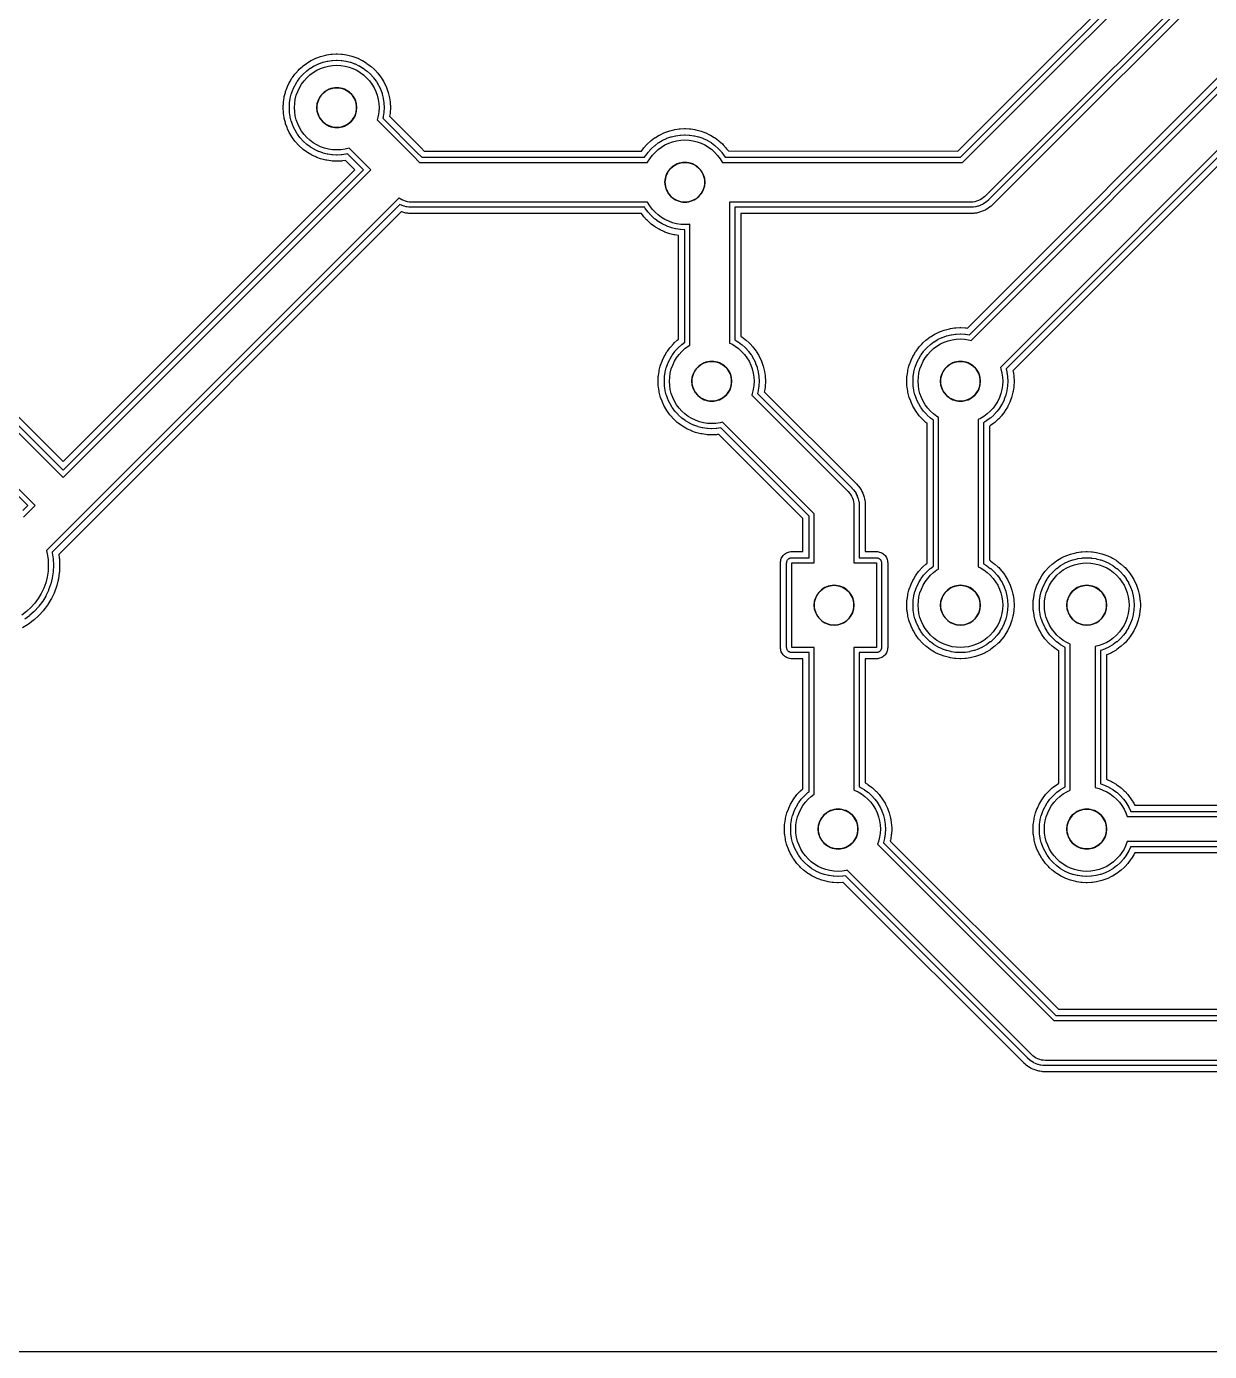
# Model space of a CAD drawing. Header units: millimetres. Extents: x -3 to 103, y -3 to 78.
# Drawn here: x 36.76 to 60.55, y 0 to 26.63 of the extents above; entities that cross this region are included whole.
import ezdxf

# ---------------------------------------------------------------- set-up
doc = ezdxf.new("R2010")
doc.units = ezdxf.units.MM
for name, color, linetype in [('COPPER', 1, 'Continuous'), ('DRILL_0p80mm', 5, 'Continuous'), ('ISO_PASS1', 2, 'Continuous'), ('ISO_PASS2', 6, 'Continuous'), ('OUTLINE', 7, 'Continuous')]:
    doc.layers.add(name, color=color, linetype=linetype)

msp = doc.modelspace()

# ---------------------------------------------------------------- linework, layer by layer
at = {"layer": 'COPPER'}
for points in [[(24.4, 30.666), (37.5, 17.566), (43.684, 23.75), (43.247, 24.187), (43.247, 24.187), (43.166, 24.166), (43.083, 24.154), (43, 24.15), (42.917, 24.154), (42.834, 24.166), (42.753, 24.187), (42.675, 24.215), (42.599, 24.25), (42.528, 24.293), (42.461, 24.343), (42.399, 24.399), (42.343, 24.461), (42.293, 24.528), (42.25, 24.599), (42.215, 24.675), (42.187, 24.753), (42.166, 24.834), (42.154, 24.917), (42.15, 25), (42.154, 25.083), (42.166, 25.166), (42.187, 25.247), (42.215, 25.325), (42.25, 25.401), (42.293, 25.472), (42.343, 25.539), (42.399, 25.601), (42.461, 25.657), (42.528, 25.707), (42.599, 25.75), (42.675, 25.785), (42.753, 25.813), (42.834, 25.834), (42.917, 25.846), (43, 25.85), (43.083, 25.846), (43.166, 25.834), (43.247, 25.813), (43.325, 25.785), (43.401, 25.75), (43.472, 25.707), (43.539, 25.657), (43.601, 25.601), (43.657, 25.539), (43.707, 25.472), (43.75, 25.401), (43.785, 25.325), (43.813, 25.247), (43.834, 25.166), (43.846, 25.083), (43.85, 25), (43.846, 24.917), (43.834, 24.834), (43.813, 24.753), (43.813, 24.753), (44.533, 24.033), (44.666, 23.9), (49.25, 23.9), (49.25, 23.901), (49.293, 23.972), (49.343, 24.039), (49.399, 24.101), (49.461, 24.157), (49.528, 24.207), (49.599, 24.25), (49.675, 24.285), (49.753, 24.313), (49.834, 24.334), (49.917, 24.346), (50, 24.35), (50.083, 24.346), (50.166, 24.334), (50.247, 24.313), (50.325, 24.285), (50.401, 24.25), (50.472, 24.207), (50.539, 24.157), (50.601, 24.101), (50.657, 24.039), (50.707, 23.972), (50.75, 23.901), (50.75, 23.9), (55.584, 23.9), (60.6, 28.916)], [(36.704, 16.77), (36.934, 17), (23.717, 30.217)], [(61.283, 28.467), (56.033, 23.217), (56.004, 23.191), (55.972, 23.167), (55.939, 23.147), (55.903, 23.13), (55.866, 23.117), (55.828, 23.108), (55.789, 23.102), (55.75, 23.1), (50.9, 23.1), (50.9, 20.269), (50.941, 20.25), (51.012, 20.207), (51.079, 20.157), (51.141, 20.101), (51.197, 20.039), (51.247, 19.972), (51.29, 19.901), (51.325, 19.825), (51.353, 19.747), (51.374, 19.666), (51.386, 19.583), (51.39, 19.5), (51.386, 19.417), (51.374, 19.334), (51.353, 19.253), (51.343, 19.223), (53.283, 17.283), (53.309, 17.254), (53.333, 17.222), (53.353, 17.189), (53.37, 17.153), (53.383, 17.116), (53.392, 17.078), (53.398, 17.039), (53.4, 17), (53.4, 15.85), (53.85, 15.85), (53.85, 14.15), (53.4, 14.15), (53.4, 11.287), (53.405, 11.285), (53.481, 11.25), (53.552, 11.207), (53.619, 11.157), (53.681, 11.101), (53.737, 11.039), (53.787, 10.972), (53.83, 10.901), (53.865, 10.825), (53.893, 10.747), (53.914, 10.666), (53.926, 10.583), (53.93, 10.5), (53.926, 10.417), (53.914, 10.334), (53.893, 10.253), (53.872, 10.194), (57.416, 6.65), (68.263, 6.65)], [(61.916, 25.35), (56.343, 19.777), (56.353, 19.747), (56.374, 19.666), (56.386, 19.583), (56.39, 19.5), (56.386, 19.417), (56.374, 19.334), (56.353, 19.253), (56.325, 19.175), (56.29, 19.099), (56.247, 19.028), (56.197, 18.961), (56.141, 18.899), (56.079, 18.843), (56.012, 18.793), (55.941, 18.75), (55.9, 18.731), (55.9, 15.769), (55.941, 15.75), (56.012, 15.707), (56.079, 15.657), (56.141, 15.601), (56.197, 15.539), (56.247, 15.472), (56.29, 15.401), (56.325, 15.325), (56.353, 15.247), (56.374, 15.166), (56.386, 15.083), (56.39, 15), (56.386, 14.917), (56.374, 14.834), (56.353, 14.753), (56.325, 14.675), (56.29, 14.599), (56.247, 14.528), (56.197, 14.461), (56.141, 14.399), (56.079, 14.343), (56.012, 14.293), (55.941, 14.25), (55.865, 14.215), (55.787, 14.187), (55.706, 14.166), (55.623, 14.154), (55.54, 14.15), (55.457, 14.154), (55.374, 14.166), (55.293, 14.187), (55.215, 14.215), (55.139, 14.25), (55.068, 14.293), (55.001, 14.343), (54.939, 14.399), (54.883, 14.461), (54.833, 14.528), (54.79, 14.599), (54.755, 14.675), (54.727, 14.753), (54.706, 14.834), (54.694, 14.917), (54.69, 15), (54.694, 15.083), (54.706, 15.166), (54.727, 15.247), (54.755, 15.325), (54.79, 15.401), (54.833, 15.472), (54.883, 15.539), (54.939, 15.601), (55.001, 15.657), (55.068, 15.707), (55.1, 15.726), (55.1, 18.774), (55.068, 18.793), (55.001, 18.843), (54.939, 18.899), (54.883, 18.961), (54.833, 19.028), (54.79, 19.099), (54.755, 19.175), (54.727, 19.253), (54.706, 19.334), (54.694, 19.417), (54.69, 19.5), (54.694, 19.583), (54.706, 19.666), (54.727, 19.747), (54.755, 19.825), (54.79, 19.901), (54.833, 19.972), (54.883, 20.039), (54.939, 20.101), (55.001, 20.157), (55.068, 20.207), (55.139, 20.25), (55.215, 20.285), (55.293, 20.313), (55.374, 20.334), (55.457, 20.346), (55.54, 20.35), (55.623, 20.346), (55.706, 20.334), (55.756, 20.321), (61.467, 26.033)], [(68.217, 5.85), (57.25, 5.85), (57.211, 5.852), (57.172, 5.858), (57.134, 5.867), (57.097, 5.88), (57.061, 5.897), (57.028, 5.917), (56.996, 5.941), (56.967, 5.967), (53.264, 9.671), (53.246, 9.666), (53.163, 9.654), (53.08, 9.65), (52.997, 9.654), (52.914, 9.666), (52.833, 9.687), (52.755, 9.715), (52.679, 9.75), (52.608, 9.793), (52.541, 9.843), (52.479, 9.899), (52.423, 9.961), (52.373, 10.028), (52.33, 10.099), (52.295, 10.175), (52.267, 10.253), (52.246, 10.334), (52.234, 10.417), (52.23, 10.5), (52.234, 10.583), (52.246, 10.666), (52.267, 10.747), (52.295, 10.825), (52.33, 10.901), (52.373, 10.972), (52.423, 11.039), (52.479, 11.101), (52.541, 11.157), (52.6, 11.201), (52.6, 14.15), (52.15, 14.15), (52.15, 15.85), (52.6, 15.85), (52.6, 16.834), (50.756, 18.679), (50.706, 18.666), (50.623, 18.654), (50.54, 18.65), (50.457, 18.654), (50.374, 18.666), (50.293, 18.687), (50.215, 18.715), (50.139, 18.75), (50.068, 18.793), (50.001, 18.843), (49.939, 18.899), (49.883, 18.961), (49.833, 19.028), (49.79, 19.099), (49.755, 19.175), (49.727, 19.253), (49.706, 19.334), (49.694, 19.417), (49.69, 19.5), (49.694, 19.583), (49.706, 19.666), (49.727, 19.747), (49.755, 19.825), (49.79, 19.901), (49.833, 19.972), (49.883, 20.039), (49.939, 20.101), (50.001, 20.157), (50.068, 20.207), (50.1, 20.226), (50.1, 22.657), (50.083, 22.654), (50, 22.65), (49.917, 22.654), (49.834, 22.666), (49.753, 22.687), (49.675, 22.715), (49.599, 22.75), (49.528, 22.793), (49.461, 22.843), (49.399, 22.899), (49.343, 22.961), (49.293, 23.028), (49.25, 23.099), (49.25, 23.1), (44.5, 23.1), (44.461, 23.102), (44.422, 23.108), (44.384, 23.117), (44.347, 23.13), (44.311, 23.147), (44.278, 23.167), (44.252, 23.186), (37.783, 16.717), (37.161, 16.096), (37.177, 16.034), (37.194, 15.918), (37.2, 15.8), (37.194, 15.682), (37.177, 15.566), (37.148, 15.452), (37.109, 15.341), (37.058, 15.234), (36.998, 15.133), (36.928, 15.039), (36.849, 14.951), (36.761, 14.872), (36.667, 14.802)], [(70.804, 10.25), (58.892, 10.25), (58.865, 10.175), (58.83, 10.099), (58.787, 10.028), (58.737, 9.961), (58.681, 9.899), (58.619, 9.843), (58.552, 9.793), (58.481, 9.75), (58.405, 9.715), (58.327, 9.687), (58.246, 9.666), (58.163, 9.654), (58.08, 9.65), (57.997, 9.654), (57.914, 9.666), (57.833, 9.687), (57.755, 9.715), (57.679, 9.75), (57.608, 9.793), (57.541, 9.843), (57.479, 9.899), (57.423, 9.961), (57.373, 10.028), (57.33, 10.099), (57.295, 10.175), (57.267, 10.253), (57.246, 10.334), (57.234, 10.417), (57.23, 10.5), (57.234, 10.583), (57.246, 10.666), (57.267, 10.747), (57.295, 10.825), (57.33, 10.901), (57.373, 10.972), (57.423, 11.039), (57.479, 11.101), (57.541, 11.157), (57.608, 11.207), (57.679, 11.25), (57.75, 11.283), (57.75, 14.217), (57.679, 14.25), (57.608, 14.293), (57.541, 14.343), (57.479, 14.399), (57.423, 14.461), (57.373, 14.528), (57.33, 14.599), (57.295, 14.675), (57.267, 14.753), (57.246, 14.834), (57.234, 14.917), (57.23, 15), (57.234, 15.083), (57.246, 15.166), (57.267, 15.247), (57.295, 15.325), (57.33, 15.401), (57.373, 15.472), (57.423, 15.539), (57.479, 15.601), (57.541, 15.657), (57.608, 15.707), (57.679, 15.75), (57.755, 15.785), (57.833, 15.813), (57.914, 15.834), (57.997, 15.846), (58.08, 15.85), (58.163, 15.846), (58.246, 15.834), (58.327, 15.813), (58.405, 15.785), (58.481, 15.75), (58.552, 15.707), (58.619, 15.657), (58.681, 15.601), (58.737, 15.539), (58.787, 15.472), (58.83, 15.401), (58.865, 15.325), (58.893, 15.247), (58.914, 15.166), (58.926, 15.083), (58.93, 15), (58.926, 14.917), (58.914, 14.834), (58.893, 14.753), (58.865, 14.675), (58.83, 14.599), (58.787, 14.528), (58.737, 14.461), (58.681, 14.399), (58.619, 14.343), (58.552, 14.293), (58.481, 14.25), (58.405, 14.215), (58.327, 14.187), (58.25, 14.167), (58.25, 11.333), (58.327, 11.313), (58.405, 11.285), (58.481, 11.25), (58.552, 11.207), (58.619, 11.157), (58.681, 11.101), (58.737, 11.039), (58.787, 10.972), (58.83, 10.901), (58.865, 10.825), (58.892, 10.75), (71.093, 10.75)]]:
    msp.add_lwpolyline(points, dxfattribs=at)
for points in [[(42.647, 25.189), (42.63, 25.153), (42.617, 25.116), (42.608, 25.078), (42.602, 25.039), (42.6, 25), (42.602, 24.961), (42.608, 24.922), (42.617, 24.884), (42.63, 24.847), (42.647, 24.811), (42.667, 24.778), (42.691, 24.746), (42.717, 24.717), (42.746, 24.691), (42.778, 24.667), (42.811, 24.647), (42.847, 24.63), (42.884, 24.617), (42.922, 24.608), (42.961, 24.602), (43, 24.6), (43.039, 24.602), (43.078, 24.608), (43.116, 24.617), (43.153, 24.63), (43.189, 24.647), (43.222, 24.667), (43.254, 24.691), (43.283, 24.717), (43.309, 24.746), (43.333, 24.778), (43.353, 24.811), (43.37, 24.847), (43.383, 24.884), (43.392, 24.922), (43.398, 24.961), (43.4, 25), (43.398, 25.039), (43.392, 25.078), (43.383, 25.116), (43.37, 25.153), (43.353, 25.189), (43.333, 25.222), (43.309, 25.254), (43.283, 25.283), (43.254, 25.309), (43.222, 25.333), (43.189, 25.353), (43.153, 25.37), (43.116, 25.383), (43.078, 25.392), (43.039, 25.398), (43, 25.4), (42.961, 25.398), (42.922, 25.392), (42.884, 25.383), (42.847, 25.37), (42.811, 25.353), (42.778, 25.333), (42.746, 25.309), (42.717, 25.283), (42.691, 25.254), (42.667, 25.222)], [(49.667, 23.722), (49.647, 23.689), (49.63, 23.653), (49.617, 23.616), (49.608, 23.578), (49.602, 23.539), (49.6, 23.5), (49.602, 23.461), (49.608, 23.422), (49.617, 23.384), (49.63, 23.347), (49.647, 23.311), (49.667, 23.278), (49.691, 23.246), (49.717, 23.217), (49.746, 23.191), (49.778, 23.167), (49.811, 23.147), (49.847, 23.13), (49.884, 23.117), (49.922, 23.108), (49.961, 23.102), (50, 23.1), (50.039, 23.102), (50.078, 23.108), (50.116, 23.117), (50.153, 23.13), (50.189, 23.147), (50.222, 23.167), (50.254, 23.191), (50.283, 23.217), (50.309, 23.246), (50.333, 23.278), (50.353, 23.311), (50.37, 23.347), (50.383, 23.384), (50.392, 23.422), (50.398, 23.461), (50.4, 23.5), (50.398, 23.539), (50.392, 23.578), (50.383, 23.616), (50.37, 23.653), (50.353, 23.689), (50.333, 23.722), (50.309, 23.754), (50.283, 23.783), (50.254, 23.809), (50.222, 23.833), (50.189, 23.853), (50.153, 23.87), (50.116, 23.883), (50.078, 23.892), (50.039, 23.898), (50, 23.9), (49.961, 23.898), (49.922, 23.892), (49.884, 23.883), (49.847, 23.87), (49.811, 23.853), (49.778, 23.833), (49.746, 23.809), (49.717, 23.783), (49.691, 23.754)], [(50.187, 19.689), (50.17, 19.653), (50.157, 19.616), (50.148, 19.578), (50.142, 19.539), (50.14, 19.5), (50.142, 19.461), (50.148, 19.422), (50.157, 19.384), (50.17, 19.347), (50.187, 19.311), (50.207, 19.278), (50.231, 19.246), (50.257, 19.217), (50.286, 19.191), (50.318, 19.167), (50.351, 19.147), (50.387, 19.13), (50.424, 19.117), (50.462, 19.108), (50.501, 19.102), (50.54, 19.1), (50.579, 19.102), (50.618, 19.108), (50.656, 19.117), (50.693, 19.13), (50.729, 19.147), (50.762, 19.167), (50.794, 19.191), (50.823, 19.217), (50.849, 19.246), (50.873, 19.278), (50.893, 19.311), (50.91, 19.347), (50.923, 19.384), (50.932, 19.422), (50.938, 19.461), (50.94, 19.5), (50.938, 19.539), (50.932, 19.578), (50.923, 19.616), (50.91, 19.653), (50.893, 19.689), (50.873, 19.722), (50.849, 19.754), (50.823, 19.783), (50.794, 19.809), (50.762, 19.833), (50.729, 19.853), (50.693, 19.87), (50.656, 19.883), (50.618, 19.892), (50.579, 19.898), (50.54, 19.9), (50.501, 19.898), (50.462, 19.892), (50.424, 19.883), (50.387, 19.87), (50.351, 19.853), (50.318, 19.833), (50.286, 19.809), (50.257, 19.783), (50.231, 19.754), (50.207, 19.722)], [(55.207, 19.722), (55.187, 19.689), (55.17, 19.653), (55.157, 19.616), (55.148, 19.578), (55.142, 19.539), (55.14, 19.5), (55.142, 19.461), (55.148, 19.422), (55.157, 19.384), (55.17, 19.347), (55.187, 19.311), (55.207, 19.278), (55.231, 19.246), (55.257, 19.217), (55.286, 19.191), (55.318, 19.167), (55.351, 19.147), (55.387, 19.13), (55.424, 19.117), (55.462, 19.108), (55.501, 19.102), (55.54, 19.1), (55.579, 19.102), (55.618, 19.108), (55.656, 19.117), (55.693, 19.13), (55.729, 19.147), (55.762, 19.167), (55.794, 19.191), (55.823, 19.217), (55.849, 19.246), (55.873, 19.278), (55.893, 19.311), (55.91, 19.347), (55.923, 19.384), (55.932, 19.422), (55.938, 19.461), (55.94, 19.5), (55.938, 19.539), (55.932, 19.578), (55.923, 19.616), (55.91, 19.653), (55.893, 19.689), (55.873, 19.722), (55.849, 19.754), (55.823, 19.783), (55.794, 19.809), (55.762, 19.833), (55.729, 19.853), (55.693, 19.87), (55.656, 19.883), (55.618, 19.892), (55.579, 19.898), (55.54, 19.9), (55.501, 19.898), (55.462, 19.892), (55.424, 19.883), (55.387, 19.87), (55.351, 19.853), (55.318, 19.833), (55.286, 19.809), (55.257, 19.783), (55.231, 19.754)], [(52.667, 15.222), (52.647, 15.189), (52.63, 15.153), (52.617, 15.116), (52.608, 15.078), (52.602, 15.039), (52.6, 15), (52.602, 14.961), (52.608, 14.922), (52.617, 14.884), (52.63, 14.847), (52.647, 14.811), (52.667, 14.778), (52.691, 14.746), (52.717, 14.717), (52.746, 14.691), (52.778, 14.667), (52.811, 14.647), (52.847, 14.63), (52.884, 14.617), (52.922, 14.608), (52.961, 14.602), (53, 14.6), (53.039, 14.602), (53.078, 14.608), (53.116, 14.617), (53.153, 14.63), (53.189, 14.647), (53.222, 14.667), (53.254, 14.691), (53.283, 14.717), (53.309, 14.746), (53.333, 14.778), (53.353, 14.811), (53.37, 14.847), (53.383, 14.884), (53.392, 14.922), (53.398, 14.961), (53.4, 15), (53.398, 15.039), (53.392, 15.078), (53.383, 15.116), (53.37, 15.153), (53.353, 15.189), (53.333, 15.222), (53.309, 15.254), (53.283, 15.283), (53.254, 15.309), (53.222, 15.333), (53.189, 15.353), (53.153, 15.37), (53.116, 15.383), (53.078, 15.392), (53.039, 15.398), (53, 15.4), (52.961, 15.398), (52.922, 15.392), (52.884, 15.383), (52.847, 15.37), (52.811, 15.353), (52.778, 15.333), (52.746, 15.309), (52.717, 15.283), (52.691, 15.254)], [(55.207, 15.222), (55.187, 15.189), (55.17, 15.153), (55.157, 15.116), (55.148, 15.078), (55.142, 15.039), (55.14, 15), (55.142, 14.961), (55.148, 14.922), (55.157, 14.884), (55.17, 14.847), (55.187, 14.811), (55.207, 14.778), (55.231, 14.746), (55.257, 14.717), (55.286, 14.691), (55.318, 14.667), (55.351, 14.647), (55.387, 14.63), (55.424, 14.617), (55.462, 14.608), (55.501, 14.602), (55.54, 14.6), (55.579, 14.602), (55.618, 14.608), (55.656, 14.617), (55.693, 14.63), (55.729, 14.647), (55.762, 14.667), (55.794, 14.691), (55.823, 14.717), (55.849, 14.746), (55.873, 14.778), (55.893, 14.811), (55.91, 14.847), (55.923, 14.884), (55.932, 14.922), (55.938, 14.961), (55.94, 15), (55.938, 15.039), (55.932, 15.078), (55.923, 15.116), (55.91, 15.153), (55.893, 15.189), (55.873, 15.222), (55.849, 15.254), (55.823, 15.283), (55.794, 15.309), (55.762, 15.333), (55.729, 15.353), (55.693, 15.37), (55.656, 15.383), (55.618, 15.392), (55.579, 15.398), (55.54, 15.4), (55.501, 15.398), (55.462, 15.392), (55.424, 15.383), (55.387, 15.37), (55.351, 15.353), (55.318, 15.333), (55.286, 15.309), (55.257, 15.283), (55.231, 15.254)], [(57.747, 15.222), (57.727, 15.189), (57.71, 15.153), (57.697, 15.116), (57.688, 15.078), (57.682, 15.039), (57.68, 15), (57.682, 14.961), (57.688, 14.922), (57.697, 14.884), (57.71, 14.847), (57.727, 14.811), (57.747, 14.778), (57.771, 14.746), (57.797, 14.717), (57.826, 14.691), (57.858, 14.667), (57.891, 14.647), (57.927, 14.63), (57.964, 14.617), (58.002, 14.608), (58.041, 14.602), (58.08, 14.6), (58.119, 14.602), (58.158, 14.608), (58.196, 14.617), (58.233, 14.63), (58.269, 14.647), (58.302, 14.667), (58.334, 14.691), (58.363, 14.717), (58.389, 14.746), (58.413, 14.778), (58.433, 14.811), (58.45, 14.847), (58.463, 14.884), (58.472, 14.922), (58.478, 14.961), (58.48, 15), (58.478, 15.039), (58.472, 15.078), (58.463, 15.116), (58.45, 15.153), (58.433, 15.189), (58.413, 15.222), (58.389, 15.254), (58.363, 15.283), (58.334, 15.309), (58.302, 15.333), (58.269, 15.353), (58.233, 15.37), (58.196, 15.383), (58.158, 15.392), (58.119, 15.398), (58.08, 15.4), (58.041, 15.398), (58.002, 15.392), (57.964, 15.383), (57.927, 15.37), (57.891, 15.353), (57.858, 15.333), (57.826, 15.309), (57.797, 15.283), (57.771, 15.254)], [(52.747, 10.722), (52.727, 10.689), (52.71, 10.653), (52.697, 10.616), (52.688, 10.578), (52.682, 10.539), (52.68, 10.5), (52.682, 10.461), (52.688, 10.422), (52.697, 10.384), (52.71, 10.347), (52.727, 10.311), (52.747, 10.278), (52.771, 10.246), (52.797, 10.217), (52.826, 10.191), (52.858, 10.167), (52.891, 10.147), (52.927, 10.13), (52.964, 10.117), (53.002, 10.108), (53.041, 10.102), (53.08, 10.1), (53.119, 10.102), (53.158, 10.108), (53.196, 10.117), (53.233, 10.13), (53.269, 10.147), (53.302, 10.167), (53.334, 10.191), (53.363, 10.217), (53.389, 10.246), (53.413, 10.278), (53.433, 10.311), (53.45, 10.347), (53.463, 10.384), (53.472, 10.422), (53.478, 10.461), (53.48, 10.5), (53.478, 10.539), (53.472, 10.578), (53.463, 10.616), (53.45, 10.653), (53.433, 10.689), (53.413, 10.722), (53.389, 10.754), (53.363, 10.783), (53.334, 10.809), (53.302, 10.833), (53.269, 10.853), (53.233, 10.87), (53.196, 10.883), (53.158, 10.892), (53.119, 10.898), (53.08, 10.9), (53.041, 10.898), (53.002, 10.892), (52.964, 10.883), (52.927, 10.87), (52.891, 10.853), (52.858, 10.833), (52.826, 10.809), (52.797, 10.783), (52.771, 10.754)], [(57.727, 10.689), (57.71, 10.653), (57.697, 10.616), (57.688, 10.578), (57.682, 10.539), (57.68, 10.5), (57.682, 10.461), (57.688, 10.422), (57.697, 10.384), (57.71, 10.347), (57.727, 10.311), (57.747, 10.278), (57.771, 10.246), (57.797, 10.217), (57.826, 10.191), (57.858, 10.167), (57.891, 10.147), (57.927, 10.13), (57.964, 10.117), (58.002, 10.108), (58.041, 10.102), (58.08, 10.1), (58.119, 10.102), (58.158, 10.108), (58.196, 10.117), (58.233, 10.13), (58.269, 10.147), (58.302, 10.167), (58.334, 10.191), (58.363, 10.217), (58.389, 10.246), (58.413, 10.278), (58.433, 10.311), (58.45, 10.347), (58.463, 10.384), (58.472, 10.422), (58.478, 10.461), (58.48, 10.5), (58.478, 10.539), (58.472, 10.578), (58.463, 10.616), (58.45, 10.653), (58.433, 10.689), (58.413, 10.722), (58.389, 10.754), (58.363, 10.783), (58.334, 10.809), (58.302, 10.833), (58.269, 10.853), (58.233, 10.87), (58.196, 10.883), (58.158, 10.892), (58.119, 10.898), (58.08, 10.9), (58.041, 10.898), (58.002, 10.892), (57.964, 10.883), (57.927, 10.87), (57.891, 10.853), (57.858, 10.833), (57.826, 10.809), (57.797, 10.783), (57.771, 10.754), (57.747, 10.722)]]:
    msp.add_lwpolyline(points, close=True, dxfattribs=at)
at = {"layer": 'DRILL_0p80mm'}
for centre in [(43, 25), (50, 23.5), (50.54, 19.5), (55.54, 19.5), (53, 15), (55.54, 15), (58.08, 15), (53.08, 10.5), (58.08, 10.5)]:
    msp.add_circle(centre, 0.4, dxfattribs=at)
at = {"layer": 'ISO_PASS1'}
for points in [[(24.504, 30.709), (37.5, 17.712), (43.538, 23.75), (43.216, 24.072), (43.191, 24.066), (43.181, 24.064), (43.099, 24.052), (43.088, 24.051), (43.005, 24.047), (42.995, 24.047), (42.912, 24.051), (42.901, 24.052), (42.819, 24.064), (42.809, 24.066), (42.728, 24.086), (42.718, 24.089), (42.64, 24.117), (42.63, 24.121), (42.555, 24.157), (42.546, 24.162), (42.475, 24.204), (42.466, 24.21), (42.399, 24.26), (42.391, 24.266), (42.329, 24.322), (42.322, 24.329), (42.266, 24.391), (42.26, 24.399), (42.21, 24.466), (42.204, 24.475), (42.162, 24.546), (42.157, 24.555), (42.121, 24.63), (42.117, 24.64), (42.089, 24.718), (42.086, 24.728), (42.066, 24.809), (42.064, 24.819), (42.052, 24.901), (42.051, 24.912), (42.047, 24.995), (42.047, 25.005), (42.051, 25.088), (42.052, 25.099), (42.064, 25.181), (42.066, 25.191), (42.086, 25.272), (42.089, 25.282), (42.117, 25.36), (42.121, 25.37), (42.157, 25.445), (42.162, 25.454), (42.204, 25.525), (42.21, 25.534), (42.26, 25.601), (42.266, 25.609), (42.322, 25.671), (42.329, 25.678), (42.391, 25.734), (42.399, 25.74), (42.466, 25.79), (42.475, 25.796), (42.546, 25.838), (42.555, 25.843), (42.63, 25.879), (42.64, 25.883), (42.718, 25.911), (42.728, 25.914), (42.809, 25.934), (42.819, 25.936), (42.901, 25.948), (42.912, 25.949), (42.995, 25.953), (43.005, 25.953), (43.088, 25.949), (43.099, 25.948), (43.181, 25.936), (43.191, 25.934), (43.272, 25.914), (43.282, 25.911), (43.36, 25.883), (43.37, 25.879), (43.445, 25.843), (43.454, 25.838), (43.525, 25.796), (43.534, 25.79), (43.601, 25.74), (43.609, 25.734), (43.671, 25.678), (43.678, 25.671), (43.734, 25.609), (43.74, 25.601), (43.79, 25.534), (43.796, 25.525), (43.838, 25.454), (43.843, 25.445), (43.879, 25.37), (43.883, 25.36), (43.911, 25.282), (43.914, 25.272), (43.934, 25.191), (43.936, 25.181), (43.948, 25.099), (43.949, 25.088), (43.953, 25.005), (43.953, 24.995), (43.949, 24.912), (43.948, 24.901), (43.936, 24.819), (43.934, 24.809), (43.928, 24.785), (44.606, 24.106), (44.709, 24.004), (49.191, 24.004), (49.204, 24.025), (49.21, 24.034), (49.26, 24.101), (49.266, 24.109), (49.322, 24.171), (49.329, 24.178), (49.391, 24.234), (49.399, 24.24), (49.466, 24.29), (49.475, 24.296), (49.546, 24.338), (49.555, 24.343), (49.63, 24.379), (49.64, 24.383), (49.718, 24.411), (49.728, 24.414), (49.809, 24.434), (49.819, 24.436), (49.901, 24.448), (49.912, 24.449), (49.995, 24.453), (50.005, 24.453), (50.088, 24.449), (50.099, 24.448), (50.181, 24.436), (50.191, 24.434), (50.272, 24.414), (50.282, 24.411), (50.36, 24.383), (50.37, 24.379), (50.445, 24.343), (50.454, 24.338), (50.525, 24.296), (50.534, 24.29), (50.601, 24.24), (50.609, 24.234), (50.671, 24.178), (50.678, 24.171), (50.734, 24.109), (50.74, 24.101), (50.79, 24.034), (50.796, 24.025), (50.808, 24.004), (55.541, 24.004), (60.496, 28.959)], [(36.691, 16.904), (36.788, 17), (23.644, 30.144)], [(61.356, 28.394), (56.106, 23.144), (56.102, 23.14), (56.073, 23.114), (56.065, 23.108), (56.034, 23.084), (56.025, 23.079), (55.992, 23.058), (55.983, 23.054), (55.947, 23.037), (55.938, 23.033), (55.901, 23.02), (55.891, 23.017), (55.853, 23.007), (55.843, 23.005), (55.804, 22.999), (55.794, 22.998), (55.755, 22.997), (55.75, 22.996), (51.004, 22.996), (51.004, 20.333), (51.065, 20.296), (51.074, 20.29), (51.141, 20.24), (51.149, 20.234), (51.211, 20.178), (51.218, 20.171), (51.274, 20.109), (51.28, 20.101), (51.33, 20.034), (51.336, 20.025), (51.378, 19.954), (51.383, 19.945), (51.419, 19.87), (51.423, 19.86), (51.451, 19.782), (51.454, 19.772), (51.474, 19.691), (51.476, 19.681), (51.488, 19.599), (51.489, 19.588), (51.493, 19.505), (51.493, 19.495), (51.489, 19.412), (51.488, 19.401), (51.476, 19.319), (51.474, 19.309), (51.46, 19.252), (53.356, 17.356), (53.36, 17.352), (53.386, 17.323), (53.392, 17.315), (53.416, 17.284), (53.421, 17.275), (53.442, 17.242), (53.446, 17.233), (53.463, 17.197), (53.467, 17.188), (53.48, 17.151), (53.483, 17.141), (53.493, 17.103), (53.495, 17.093), (53.501, 17.054), (53.502, 17.044), (53.503, 17.005), (53.504, 17), (53.504, 15.954), (53.85, 15.954), (53.86, 15.953), (53.87, 15.952), (53.88, 15.949), (53.89, 15.946), (53.899, 15.941), (53.908, 15.936), (53.916, 15.93), (53.923, 15.923), (53.93, 15.916), (53.936, 15.908), (53.941, 15.899), (53.946, 15.89), (53.949, 15.88), (53.952, 15.87), (53.953, 15.86), (53.954, 15.85), (53.954, 14.15), (53.953, 14.14), (53.952, 14.13), (53.949, 14.12), (53.946, 14.11), (53.941, 14.101), (53.936, 14.092), (53.93, 14.084), (53.923, 14.077), (53.916, 14.07), (53.908, 14.064), (53.899, 14.059), (53.89, 14.054), (53.88, 14.051), (53.87, 14.048), (53.86, 14.047), (53.85, 14.046), (53.504, 14.046), (53.504, 11.353), (53.525, 11.343), (53.534, 11.338), (53.605, 11.296), (53.614, 11.29), (53.681, 11.24), (53.689, 11.234), (53.751, 11.178), (53.758, 11.171), (53.814, 11.109), (53.82, 11.101), (53.87, 11.034), (53.876, 11.025), (53.918, 10.954), (53.923, 10.945), (53.959, 10.87), (53.963, 10.86), (53.991, 10.782), (53.994, 10.772), (54.014, 10.691), (54.016, 10.681), (54.028, 10.599), (54.029, 10.588), (54.033, 10.505), (54.033, 10.495), (54.029, 10.412), (54.028, 10.401), (54.016, 10.319), (54.014, 10.309), (53.994, 10.228), (53.992, 10.221), (57.459, 6.754), (68.205, 6.754)], [(61.959, 25.246), (56.46, 19.748), (56.474, 19.691), (56.476, 19.681), (56.488, 19.599), (56.489, 19.588), (56.493, 19.505), (56.493, 19.495), (56.489, 19.412), (56.488, 19.401), (56.476, 19.319), (56.474, 19.309), (56.454, 19.228), (56.451, 19.218), (56.423, 19.14), (56.419, 19.13), (56.383, 19.055), (56.378, 19.046), (56.336, 18.975), (56.33, 18.966), (56.28, 18.899), (56.274, 18.891), (56.218, 18.829), (56.211, 18.822), (56.149, 18.766), (56.141, 18.76), (56.074, 18.71), (56.065, 18.704), (56.004, 18.667), (56.004, 15.833), (56.065, 15.796), (56.074, 15.79), (56.141, 15.74), (56.149, 15.734), (56.211, 15.678), (56.218, 15.671), (56.274, 15.609), (56.28, 15.601), (56.33, 15.534), (56.336, 15.525), (56.378, 15.454), (56.383, 15.445), (56.419, 15.37), (56.423, 15.36), (56.451, 15.282), (56.454, 15.272), (56.474, 15.191), (56.476, 15.181), (56.488, 15.099), (56.489, 15.088), (56.493, 15.005), (56.493, 14.995), (56.489, 14.912), (56.488, 14.901), (56.476, 14.819), (56.474, 14.809), (56.454, 14.728), (56.451, 14.718), (56.423, 14.64), (56.419, 14.63), (56.383, 14.555), (56.378, 14.546), (56.336, 14.475), (56.33, 14.466), (56.28, 14.399), (56.274, 14.391), (56.218, 14.329), (56.211, 14.322), (56.149, 14.266), (56.141, 14.26), (56.074, 14.21), (56.065, 14.204), (55.994, 14.162), (55.985, 14.157), (55.91, 14.121), (55.9, 14.117), (55.822, 14.089), (55.812, 14.086), (55.731, 14.066), (55.721, 14.064), (55.639, 14.052), (55.628, 14.051), (55.545, 14.047), (55.535, 14.047), (55.452, 14.051), (55.441, 14.052), (55.359, 14.064), (55.349, 14.066), (55.268, 14.086), (55.258, 14.089), (55.18, 14.117), (55.17, 14.121), (55.095, 14.157), (55.086, 14.162), (55.015, 14.204), (55.006, 14.21), (54.939, 14.26), (54.931, 14.266), (54.869, 14.322), (54.862, 14.329), (54.806, 14.391), (54.8, 14.399), (54.75, 14.466), (54.744, 14.475), (54.702, 14.546), (54.697, 14.555), (54.661, 14.63), (54.657, 14.64), (54.629, 14.718), (54.626, 14.728), (54.606, 14.809), (54.604, 14.819), (54.592, 14.901), (54.591, 14.912), (54.587, 14.995), (54.587, 15.005), (54.591, 15.088), (54.592, 15.099), (54.604, 15.181), (54.606, 15.191), (54.626, 15.272), (54.629, 15.282), (54.657, 15.36), (54.661, 15.37), (54.697, 15.445), (54.702, 15.454), (54.744, 15.525), (54.75, 15.534), (54.8, 15.601), (54.806, 15.609), (54.862, 15.671), (54.869, 15.678), (54.931, 15.734), (54.939, 15.74), (54.996, 15.783), (54.996, 18.717), (54.939, 18.76), (54.931, 18.766), (54.869, 18.822), (54.862, 18.829), (54.806, 18.891), (54.8, 18.899), (54.75, 18.966), (54.744, 18.975), (54.702, 19.046), (54.697, 19.055), (54.661, 19.13), (54.657, 19.14), (54.629, 19.218), (54.626, 19.228), (54.606, 19.309), (54.604, 19.319), (54.592, 19.401), (54.591, 19.412), (54.587, 19.495), (54.587, 19.505), (54.591, 19.588), (54.592, 19.599), (54.604, 19.681), (54.606, 19.691), (54.626, 19.772), (54.629, 19.782), (54.657, 19.86), (54.661, 19.87), (54.697, 19.945), (54.702, 19.954), (54.744, 20.025), (54.75, 20.034), (54.8, 20.101), (54.806, 20.109), (54.862, 20.171), (54.869, 20.178), (54.931, 20.234), (54.939, 20.24), (55.006, 20.29), (55.015, 20.296), (55.086, 20.338), (55.095, 20.343), (55.17, 20.379), (55.18, 20.383), (55.258, 20.411), (55.268, 20.414), (55.349, 20.434), (55.359, 20.436), (55.441, 20.448), (55.452, 20.449), (55.535, 20.453), (55.545, 20.453), (55.628, 20.449), (55.639, 20.448), (55.721, 20.436), (55.723, 20.436), (61.394, 26.106)], [(68.15, 5.746), (57.25, 5.746), (57.245, 5.747), (57.206, 5.748), (57.196, 5.749), (57.157, 5.755), (57.147, 5.757), (57.109, 5.767), (57.099, 5.77), (57.062, 5.783), (57.053, 5.787), (57.017, 5.804), (57.008, 5.808), (56.975, 5.829), (56.966, 5.834), (56.935, 5.858), (56.927, 5.864), (56.898, 5.89), (56.894, 5.894), (53.229, 9.559), (53.179, 9.552), (53.168, 9.551), (53.085, 9.547), (53.075, 9.547), (52.992, 9.551), (52.981, 9.552), (52.899, 9.564), (52.889, 9.566), (52.808, 9.586), (52.798, 9.589), (52.72, 9.617), (52.71, 9.621), (52.635, 9.657), (52.626, 9.662), (52.555, 9.704), (52.546, 9.71), (52.479, 9.76), (52.471, 9.766), (52.409, 9.822), (52.402, 9.829), (52.346, 9.891), (52.34, 9.899), (52.29, 9.966), (52.284, 9.975), (52.242, 10.046), (52.237, 10.055), (52.201, 10.13), (52.197, 10.14), (52.169, 10.218), (52.166, 10.228), (52.146, 10.309), (52.144, 10.319), (52.132, 10.401), (52.131, 10.412), (52.127, 10.495), (52.127, 10.505), (52.131, 10.588), (52.132, 10.599), (52.144, 10.681), (52.146, 10.691), (52.166, 10.772), (52.169, 10.782), (52.197, 10.86), (52.201, 10.87), (52.237, 10.945), (52.242, 10.954), (52.284, 11.025), (52.29, 11.034), (52.34, 11.101), (52.346, 11.109), (52.402, 11.171), (52.409, 11.178), (52.471, 11.234), (52.479, 11.24), (52.496, 11.253), (52.496, 14.046), (52.15, 14.046), (52.14, 14.047), (52.13, 14.048), (52.12, 14.051), (52.11, 14.054), (52.101, 14.059), (52.092, 14.064), (52.084, 14.07), (52.077, 14.077), (52.07, 14.084), (52.064, 14.092), (52.059, 14.101), (52.054, 14.11), (52.051, 14.12), (52.048, 14.13), (52.047, 14.14), (52.046, 14.15), (52.046, 15.85), (52.047, 15.86), (52.048, 15.87), (52.051, 15.88), (52.054, 15.89), (52.059, 15.899), (52.064, 15.908), (52.07, 15.916), (52.077, 15.923), (52.084, 15.93), (52.092, 15.936), (52.101, 15.941), (52.11, 15.946), (52.12, 15.949), (52.13, 15.952), (52.14, 15.953), (52.15, 15.954), (52.496, 15.954), (52.496, 16.791), (50.723, 18.564), (50.721, 18.564), (50.639, 18.552), (50.628, 18.551), (50.545, 18.547), (50.535, 18.547), (50.452, 18.551), (50.441, 18.552), (50.359, 18.564), (50.349, 18.566), (50.268, 18.586), (50.258, 18.589), (50.18, 18.617), (50.17, 18.621), (50.095, 18.657), (50.086, 18.662), (50.015, 18.704), (50.006, 18.71), (49.939, 18.76), (49.931, 18.766), (49.869, 18.822), (49.862, 18.829), (49.806, 18.891), (49.8, 18.899), (49.75, 18.966), (49.744, 18.975), (49.702, 19.046), (49.697, 19.055), (49.661, 19.13), (49.657, 19.14), (49.629, 19.218), (49.626, 19.228), (49.606, 19.309), (49.604, 19.319), (49.592, 19.401), (49.591, 19.412), (49.587, 19.495), (49.587, 19.505), (49.591, 19.588), (49.592, 19.599), (49.604, 19.681), (49.606, 19.691), (49.626, 19.772), (49.629, 19.782), (49.657, 19.86), (49.661, 19.87), (49.697, 19.945), (49.702, 19.954), (49.744, 20.025), (49.75, 20.034), (49.8, 20.101), (49.806, 20.109), (49.862, 20.171), (49.869, 20.178), (49.931, 20.234), (49.939, 20.24), (49.996, 20.283), (49.996, 22.547), (49.995, 22.547), (49.912, 22.551), (49.901, 22.552), (49.819, 22.564), (49.809, 22.566), (49.728, 22.586), (49.718, 22.589), (49.64, 22.617), (49.63, 22.621), (49.555, 22.657), (49.546, 22.662), (49.475, 22.704), (49.466, 22.71), (49.399, 22.76), (49.391, 22.766), (49.329, 22.822), (49.322, 22.829), (49.266, 22.891), (49.26, 22.899), (49.21, 22.966), (49.204, 22.975), (49.192, 22.996), (44.5, 22.996), (44.495, 22.997), (44.456, 22.998), (44.446, 22.999), (44.407, 23.005), (44.397, 23.007), (44.359, 23.017), (44.349, 23.02), (44.312, 23.033), (44.303, 23.037), (44.267, 23.054), (44.266, 23.054), (37.276, 16.064), (37.277, 16.059), (37.279, 16.049), (37.297, 15.933), (37.298, 15.923), (37.303, 15.805), (37.303, 15.795), (37.298, 15.677), (37.297, 15.667), (37.279, 15.551), (37.277, 15.541), (37.249, 15.426), (37.246, 15.417), (37.206, 15.306), (37.202, 15.296), (37.152, 15.19), (37.147, 15.181), (37.087, 15.08), (37.081, 15.072), (37.011, 14.977), (37.004, 14.969), (36.925, 14.882), (36.918, 14.875), (36.831, 14.796), (36.823, 14.789), (36.728, 14.719)], [(70.689, 10.146), (58.965, 10.146), (58.963, 10.14), (58.959, 10.13), (58.923, 10.055), (58.918, 10.046), (58.876, 9.975), (58.87, 9.966), (58.82, 9.899), (58.814, 9.891), (58.758, 9.829), (58.751, 9.822), (58.689, 9.766), (58.681, 9.76), (58.614, 9.71), (58.605, 9.704), (58.534, 9.662), (58.525, 9.657), (58.45, 9.621), (58.44, 9.617), (58.362, 9.589), (58.352, 9.586), (58.271, 9.566), (58.261, 9.564), (58.179, 9.552), (58.168, 9.551), (58.085, 9.547), (58.075, 9.547), (57.992, 9.551), (57.981, 9.552), (57.899, 9.564), (57.889, 9.566), (57.808, 9.586), (57.798, 9.589), (57.72, 9.617), (57.71, 9.621), (57.635, 9.657), (57.626, 9.662), (57.555, 9.704), (57.546, 9.71), (57.479, 9.76), (57.471, 9.766), (57.409, 9.822), (57.402, 9.829), (57.346, 9.891), (57.34, 9.899), (57.29, 9.966), (57.284, 9.975), (57.242, 10.046), (57.237, 10.055), (57.201, 10.13), (57.197, 10.14), (57.169, 10.218), (57.166, 10.228), (57.146, 10.309), (57.144, 10.319), (57.132, 10.401), (57.131, 10.412), (57.127, 10.495), (57.127, 10.505), (57.131, 10.588), (57.132, 10.599), (57.144, 10.681), (57.146, 10.691), (57.166, 10.772), (57.169, 10.782), (57.197, 10.86), (57.201, 10.87), (57.237, 10.945), (57.242, 10.954), (57.284, 11.025), (57.29, 11.034), (57.34, 11.101), (57.346, 11.109), (57.402, 11.171), (57.409, 11.178), (57.471, 11.234), (57.479, 11.24), (57.546, 11.29), (57.555, 11.296), (57.626, 11.338), (57.635, 11.343), (57.646, 11.349), (57.646, 14.151), (57.635, 14.157), (57.626, 14.162), (57.555, 14.204), (57.546, 14.21), (57.479, 14.26), (57.471, 14.266), (57.409, 14.322), (57.402, 14.329), (57.346, 14.391), (57.34, 14.399), (57.29, 14.466), (57.284, 14.475), (57.242, 14.546), (57.237, 14.555), (57.201, 14.63), (57.197, 14.64), (57.169, 14.718), (57.166, 14.728), (57.146, 14.809), (57.144, 14.819), (57.132, 14.901), (57.131, 14.912), (57.127, 14.995), (57.127, 15.005), (57.131, 15.088), (57.132, 15.099), (57.144, 15.181), (57.146, 15.191), (57.166, 15.272), (57.169, 15.282), (57.197, 15.36), (57.201, 15.37), (57.237, 15.445), (57.242, 15.454), (57.284, 15.525), (57.29, 15.534), (57.34, 15.601), (57.346, 15.609), (57.402, 15.671), (57.409, 15.678), (57.471, 15.734), (57.479, 15.74), (57.546, 15.79), (57.555, 15.796), (57.626, 15.838), (57.635, 15.843), (57.71, 15.879), (57.72, 15.883), (57.798, 15.911), (57.808, 15.914), (57.889, 15.934), (57.899, 15.936), (57.981, 15.948), (57.992, 15.949), (58.075, 15.953), (58.085, 15.953), (58.168, 15.949), (58.179, 15.948), (58.261, 15.936), (58.271, 15.934), (58.352, 15.914), (58.362, 15.911), (58.44, 15.883), (58.45, 15.879), (58.525, 15.843), (58.534, 15.838), (58.605, 15.796), (58.614, 15.79), (58.681, 15.74), (58.689, 15.734), (58.751, 15.678), (58.758, 15.671), (58.814, 15.609), (58.82, 15.601), (58.87, 15.534), (58.876, 15.525), (58.918, 15.454), (58.923, 15.445), (58.959, 15.37), (58.963, 15.36), (58.991, 15.282), (58.994, 15.272), (59.014, 15.191), (59.016, 15.181), (59.028, 15.099), (59.029, 15.088), (59.033, 15.005), (59.033, 14.995), (59.029, 14.912), (59.028, 14.901), (59.016, 14.819), (59.014, 14.809), (58.994, 14.728), (58.991, 14.718), (58.963, 14.64), (58.959, 14.63), (58.923, 14.555), (58.918, 14.546), (58.876, 14.475), (58.87, 14.466), (58.82, 14.399), (58.814, 14.391), (58.758, 14.329), (58.751, 14.322), (58.689, 14.266), (58.681, 14.26), (58.614, 14.21), (58.605, 14.204), (58.534, 14.162), (58.525, 14.157), (58.45, 14.121), (58.44, 14.117), (58.362, 14.089), (58.354, 14.087), (58.354, 11.413), (58.362, 11.411), (58.44, 11.383), (58.45, 11.379), (58.525, 11.343), (58.534, 11.338), (58.605, 11.296), (58.614, 11.29), (58.681, 11.24), (58.689, 11.234), (58.751, 11.178), (58.758, 11.171), (58.814, 11.109), (58.82, 11.101), (58.87, 11.034), (58.876, 11.025), (58.918, 10.954), (58.923, 10.945), (58.959, 10.87), (58.963, 10.86), (58.965, 10.854), (71.057, 10.854)]]:
    msp.add_lwpolyline(points, dxfattribs=at)
at = {"layer": 'ISO_PASS2'}
for points in [[(24.628, 30.76), (37.5, 17.888), (43.362, 23.75), (43.175, 23.937), (43.117, 23.929), (43.094, 23.926), (43.011, 23.922), (42.989, 23.922), (42.906, 23.926), (42.883, 23.929), (42.801, 23.941), (42.779, 23.945), (42.698, 23.966), (42.676, 23.972), (42.598, 24), (42.577, 24.009), (42.502, 24.044), (42.482, 24.055), (42.411, 24.098), (42.392, 24.11), (42.325, 24.16), (42.308, 24.174), (42.246, 24.23), (42.23, 24.246), (42.174, 24.308), (42.16, 24.325), (42.11, 24.392), (42.098, 24.411), (42.055, 24.482), (42.044, 24.502), (42.009, 24.577), (42, 24.598), (41.972, 24.676), (41.966, 24.698), (41.945, 24.779), (41.941, 24.801), (41.929, 24.883), (41.926, 24.906), (41.922, 24.989), (41.922, 25.011), (41.926, 25.094), (41.929, 25.117), (41.941, 25.199), (41.945, 25.221), (41.966, 25.302), (41.972, 25.324), (42, 25.402), (42.009, 25.423), (42.044, 25.498), (42.055, 25.518), (42.098, 25.589), (42.11, 25.608), (42.16, 25.675), (42.174, 25.692), (42.23, 25.754), (42.246, 25.77), (42.308, 25.826), (42.325, 25.84), (42.392, 25.89), (42.411, 25.902), (42.482, 25.945), (42.502, 25.956), (42.577, 25.991), (42.598, 26), (42.676, 26.028), (42.698, 26.034), (42.779, 26.055), (42.801, 26.059), (42.883, 26.071), (42.906, 26.074), (42.989, 26.078), (43.011, 26.078), (43.094, 26.074), (43.117, 26.071), (43.199, 26.059), (43.221, 26.055), (43.302, 26.034), (43.324, 26.028), (43.402, 26), (43.423, 25.991), (43.498, 25.956), (43.518, 25.945), (43.589, 25.902), (43.608, 25.89), (43.675, 25.84), (43.692, 25.826), (43.754, 25.77), (43.77, 25.754), (43.826, 25.692), (43.84, 25.675), (43.89, 25.608), (43.902, 25.589), (43.945, 25.518), (43.956, 25.498), (43.991, 25.423), (44, 25.402), (44.028, 25.324), (44.034, 25.302), (44.055, 25.221), (44.059, 25.199), (44.071, 25.117), (44.074, 25.094), (44.078, 25.011), (44.078, 24.989), (44.074, 24.906), (44.071, 24.883), (44.063, 24.826), (44.694, 24.194), (44.76, 24.128), (49.125, 24.128), (49.16, 24.175), (49.174, 24.192), (49.23, 24.254), (49.246, 24.27), (49.308, 24.326), (49.325, 24.34), (49.392, 24.39), (49.411, 24.402), (49.482, 24.445), (49.502, 24.456), (49.577, 24.491), (49.598, 24.5), (49.676, 24.528), (49.698, 24.534), (49.779, 24.555), (49.801, 24.559), (49.883, 24.571), (49.906, 24.574), (49.989, 24.578), (50.011, 24.578), (50.094, 24.574), (50.117, 24.571), (50.199, 24.559), (50.221, 24.555), (50.302, 24.534), (50.324, 24.528), (50.402, 24.5), (50.423, 24.491), (50.498, 24.456), (50.518, 24.445), (50.589, 24.402), (50.608, 24.39), (50.675, 24.34), (50.692, 24.326), (50.754, 24.27), (50.77, 24.254), (50.826, 24.192), (50.84, 24.175), (50.875, 24.129), (55.49, 24.128), (60.372, 29.01)], [(61.444, 28.306), (56.194, 23.056), (56.186, 23.048), (56.157, 23.022), (56.14, 23.008), (56.108, 22.984), (56.089, 22.972), (56.056, 22.952), (56.036, 22.941), (56.001, 22.924), (55.98, 22.916), (55.943, 22.903), (55.921, 22.896), (55.883, 22.887), (55.861, 22.882), (55.823, 22.876), (55.8, 22.874), (55.761, 22.872), (55.75, 22.872), (51.128, 22.872), (51.128, 20.403), (51.129, 20.402), (51.148, 20.39), (51.215, 20.34), (51.232, 20.326), (51.294, 20.27), (51.31, 20.254), (51.366, 20.192), (51.38, 20.175), (51.43, 20.108), (51.442, 20.089), (51.485, 20.018), (51.496, 19.998), (51.531, 19.923), (51.54, 19.902), (51.568, 19.824), (51.574, 19.802), (51.595, 19.721), (51.599, 19.699), (51.611, 19.617), (51.614, 19.594), (51.618, 19.511), (51.618, 19.489), (51.614, 19.406), (51.611, 19.383), (51.599, 19.301), (51.597, 19.291), (53.444, 17.444), (53.452, 17.436), (53.478, 17.407), (53.492, 17.39), (53.516, 17.358), (53.528, 17.339), (53.548, 17.306), (53.559, 17.286), (53.576, 17.251), (53.584, 17.23), (53.597, 17.193), (53.604, 17.171), (53.613, 17.133), (53.618, 17.111), (53.624, 17.073), (53.626, 17.05), (53.628, 17.011), (53.628, 17), (53.628, 16.078), (53.85, 16.078), (53.872, 16.077), (53.894, 16.074), (53.916, 16.068), (53.937, 16.061), (53.957, 16.051), (53.977, 16.039), (53.995, 16.026), (54.011, 16.011), (54.026, 15.995), (54.039, 15.977), (54.051, 15.957), (54.061, 15.937), (54.068, 15.916), (54.074, 15.894), (54.077, 15.872), (54.078, 15.85), (54.078, 14.15), (54.077, 14.128), (54.074, 14.106), (54.068, 14.084), (54.061, 14.063), (54.051, 14.043), (54.039, 14.023), (54.026, 14.005), (54.011, 13.989), (53.995, 13.974), (53.977, 13.961), (53.957, 13.949), (53.937, 13.939), (53.916, 13.932), (53.894, 13.926), (53.872, 13.923), (53.85, 13.922), (53.628, 13.922), (53.628, 11.427), (53.669, 11.402), (53.688, 11.39), (53.755, 11.34), (53.772, 11.326), (53.834, 11.27), (53.85, 11.254), (53.906, 11.192), (53.92, 11.175), (53.97, 11.108), (53.982, 11.089), (54.025, 11.018), (54.036, 10.998), (54.071, 10.923), (54.08, 10.902), (54.108, 10.824), (54.114, 10.802), (54.135, 10.721), (54.139, 10.699), (54.151, 10.617), (54.154, 10.594), (54.158, 10.511), (54.158, 10.489), (54.154, 10.406), (54.151, 10.383), (54.139, 10.301), (54.135, 10.279), (54.13, 10.258), (57.51, 6.878), (68.138, 6.878)], [(62.01, 25.122), (56.597, 19.709), (56.599, 19.699), (56.611, 19.617), (56.614, 19.594), (56.618, 19.511), (56.618, 19.489), (56.614, 19.406), (56.611, 19.383), (56.599, 19.301), (56.595, 19.279), (56.574, 19.198), (56.568, 19.176), (56.54, 19.098), (56.531, 19.077), (56.496, 19.002), (56.485, 18.982), (56.442, 18.911), (56.43, 18.892), (56.38, 18.825), (56.366, 18.808), (56.31, 18.746), (56.294, 18.73), (56.232, 18.674), (56.215, 18.66), (56.148, 18.61), (56.129, 18.598), (56.128, 18.597), (56.128, 15.903), (56.129, 15.902), (56.148, 15.89), (56.215, 15.84), (56.232, 15.826), (56.294, 15.77), (56.31, 15.754), (56.366, 15.692), (56.38, 15.675), (56.43, 15.608), (56.442, 15.589), (56.485, 15.518), (56.496, 15.498), (56.531, 15.423), (56.54, 15.402), (56.568, 15.324), (56.574, 15.302), (56.595, 15.221), (56.599, 15.199), (56.611, 15.117), (56.614, 15.094), (56.618, 15.011), (56.618, 14.989), (56.614, 14.906), (56.611, 14.883), (56.599, 14.801), (56.595, 14.779), (56.574, 14.698), (56.568, 14.676), (56.54, 14.598), (56.531, 14.577), (56.496, 14.502), (56.485, 14.482), (56.442, 14.411), (56.43, 14.392), (56.38, 14.325), (56.366, 14.308), (56.31, 14.246), (56.294, 14.23), (56.232, 14.174), (56.215, 14.16), (56.148, 14.11), (56.129, 14.098), (56.058, 14.055), (56.038, 14.044), (55.963, 14.009), (55.942, 14), (55.864, 13.972), (55.842, 13.966), (55.761, 13.945), (55.739, 13.941), (55.657, 13.929), (55.634, 13.926), (55.551, 13.922), (55.529, 13.922), (55.446, 13.926), (55.423, 13.929), (55.341, 13.941), (55.319, 13.945), (55.238, 13.966), (55.216, 13.972), (55.138, 14), (55.117, 14.009), (55.042, 14.044), (55.022, 14.055), (54.951, 14.098), (54.932, 14.11), (54.865, 14.16), (54.848, 14.174), (54.786, 14.23), (54.77, 14.246), (54.714, 14.308), (54.7, 14.325), (54.65, 14.392), (54.638, 14.411), (54.595, 14.482), (54.584, 14.502), (54.549, 14.577), (54.54, 14.598), (54.512, 14.676), (54.506, 14.698), (54.485, 14.779), (54.481, 14.801), (54.469, 14.883), (54.466, 14.906), (54.462, 14.989), (54.462, 15.011), (54.466, 15.094), (54.469, 15.117), (54.481, 15.199), (54.485, 15.221), (54.506, 15.302), (54.512, 15.324), (54.54, 15.402), (54.549, 15.423), (54.584, 15.498), (54.595, 15.518), (54.638, 15.589), (54.65, 15.608), (54.7, 15.675), (54.714, 15.692), (54.77, 15.754), (54.786, 15.77), (54.848, 15.826), (54.865, 15.84), (54.872, 15.845), (54.872, 18.655), (54.865, 18.66), (54.848, 18.674), (54.786, 18.73), (54.77, 18.746), (54.714, 18.808), (54.7, 18.825), (54.65, 18.892), (54.638, 18.911), (54.595, 18.982), (54.584, 19.002), (54.549, 19.077), (54.54, 19.098), (54.512, 19.176), (54.506, 19.198), (54.485, 19.279), (54.481, 19.301), (54.469, 19.383), (54.466, 19.406), (54.462, 19.489), (54.462, 19.511), (54.466, 19.594), (54.469, 19.617), (54.481, 19.699), (54.485, 19.721), (54.506, 19.802), (54.512, 19.824), (54.54, 19.902), (54.549, 19.923), (54.584, 19.998), (54.595, 20.018), (54.638, 20.089), (54.65, 20.108), (54.7, 20.175), (54.714, 20.192), (54.77, 20.254), (54.786, 20.27), (54.848, 20.326), (54.865, 20.34), (54.932, 20.39), (54.951, 20.402), (55.022, 20.445), (55.042, 20.456), (55.117, 20.491), (55.138, 20.5), (55.216, 20.528), (55.238, 20.534), (55.319, 20.555), (55.341, 20.559), (55.423, 20.571), (55.446, 20.574), (55.529, 20.578), (55.551, 20.578), (55.634, 20.574), (55.657, 20.571), (55.68, 20.568), (61.306, 26.194)], [(68.074, 5.622), (57.25, 5.622), (57.239, 5.622), (57.2, 5.624), (57.177, 5.626), (57.139, 5.632), (57.117, 5.637), (57.079, 5.646), (57.057, 5.653), (57.02, 5.666), (56.999, 5.674), (56.964, 5.691), (56.944, 5.702), (56.911, 5.722), (56.892, 5.734), (56.86, 5.758), (56.843, 5.772), (56.814, 5.798), (56.806, 5.806), (53.185, 9.427), (53.174, 9.426), (53.091, 9.422), (53.069, 9.422), (52.986, 9.426), (52.963, 9.429), (52.881, 9.441), (52.859, 9.445), (52.778, 9.466), (52.756, 9.472), (52.678, 9.5), (52.657, 9.509), (52.582, 9.544), (52.562, 9.555), (52.491, 9.598), (52.472, 9.61), (52.405, 9.66), (52.388, 9.674), (52.326, 9.73), (52.31, 9.746), (52.254, 9.808), (52.24, 9.825), (52.19, 9.892), (52.178, 9.911), (52.135, 9.982), (52.124, 10.002), (52.089, 10.077), (52.08, 10.098), (52.052, 10.176), (52.046, 10.198), (52.025, 10.279), (52.021, 10.301), (52.009, 10.383), (52.006, 10.406), (52.002, 10.489), (52.002, 10.511), (52.006, 10.594), (52.009, 10.617), (52.021, 10.699), (52.025, 10.721), (52.046, 10.802), (52.052, 10.824), (52.08, 10.902), (52.089, 10.923), (52.124, 10.998), (52.135, 11.018), (52.178, 11.089), (52.19, 11.108), (52.24, 11.175), (52.254, 11.192), (52.31, 11.254), (52.326, 11.27), (52.372, 11.312), (52.372, 13.922), (52.15, 13.922), (52.128, 13.923), (52.106, 13.926), (52.084, 13.932), (52.063, 13.939), (52.043, 13.949), (52.023, 13.961), (52.005, 13.974), (51.989, 13.989), (51.974, 14.005), (51.961, 14.023), (51.949, 14.043), (51.939, 14.063), (51.932, 14.084), (51.926, 14.106), (51.923, 14.128), (51.922, 14.15), (51.922, 15.85), (51.923, 15.872), (51.926, 15.894), (51.932, 15.916), (51.939, 15.937), (51.949, 15.957), (51.961, 15.977), (51.974, 15.995), (51.989, 16.011), (52.005, 16.026), (52.023, 16.039), (52.043, 16.051), (52.063, 16.061), (52.084, 16.068), (52.106, 16.074), (52.128, 16.077), (52.15, 16.078), (52.372, 16.078), (52.372, 16.74), (50.68, 18.432), (50.657, 18.429), (50.634, 18.426), (50.551, 18.422), (50.529, 18.422), (50.446, 18.426), (50.423, 18.429), (50.341, 18.441), (50.319, 18.445), (50.238, 18.466), (50.216, 18.472), (50.138, 18.5), (50.117, 18.509), (50.042, 18.544), (50.022, 18.555), (49.951, 18.598), (49.932, 18.61), (49.865, 18.66), (49.848, 18.674), (49.786, 18.73), (49.77, 18.746), (49.714, 18.808), (49.7, 18.825), (49.65, 18.892), (49.638, 18.911), (49.595, 18.982), (49.584, 19.002), (49.549, 19.077), (49.54, 19.098), (49.512, 19.176), (49.506, 19.198), (49.485, 19.279), (49.481, 19.301), (49.469, 19.383), (49.466, 19.406), (49.462, 19.489), (49.462, 19.511), (49.466, 19.594), (49.469, 19.617), (49.481, 19.699), (49.485, 19.721), (49.506, 19.802), (49.512, 19.824), (49.54, 19.902), (49.549, 19.923), (49.584, 19.998), (49.595, 20.018), (49.638, 20.089), (49.65, 20.108), (49.7, 20.175), (49.714, 20.192), (49.77, 20.254), (49.786, 20.27), (49.848, 20.326), (49.865, 20.34), (49.872, 20.345), (49.872, 22.43), (49.801, 22.441), (49.779, 22.445), (49.698, 22.466), (49.676, 22.472), (49.598, 22.5), (49.577, 22.509), (49.502, 22.544), (49.482, 22.555), (49.411, 22.598), (49.392, 22.61), (49.325, 22.66), (49.308, 22.674), (49.246, 22.73), (49.23, 22.746), (49.174, 22.808), (49.16, 22.825), (49.125, 22.871), (44.5, 22.872), (44.489, 22.872), (44.45, 22.874), (44.427, 22.876), (44.389, 22.882), (44.367, 22.887), (44.329, 22.896), (44.307, 22.903), (44.295, 22.907), (37.409, 16.021), (37.42, 15.951), (37.422, 15.929), (37.428, 15.811), (37.428, 15.789), (37.422, 15.671), (37.42, 15.649), (37.402, 15.532), (37.398, 15.511), (37.369, 15.396), (37.363, 15.375), (37.323, 15.264), (37.315, 15.243), (37.264, 15.137), (37.254, 15.117), (37.193, 15.016), (37.181, 14.998), (37.111, 14.903), (37.096, 14.886), (37.017, 14.798), (37.002, 14.783), (36.914, 14.704), (36.897, 14.689), (36.802, 14.619), (36.784, 14.607), (36.683, 14.546)], [(70.566, 10.022), (59.045, 10.022), (59.036, 10.002), (59.025, 9.982), (58.982, 9.911), (58.97, 9.892), (58.92, 9.825), (58.906, 9.808), (58.85, 9.746), (58.834, 9.73), (58.772, 9.674), (58.755, 9.66), (58.688, 9.61), (58.669, 9.598), (58.598, 9.555), (58.578, 9.544), (58.503, 9.509), (58.482, 9.5), (58.404, 9.472), (58.382, 9.466), (58.301, 9.445), (58.279, 9.441), (58.197, 9.429), (58.174, 9.426), (58.091, 9.422), (58.069, 9.422), (57.986, 9.426), (57.963, 9.429), (57.881, 9.441), (57.859, 9.445), (57.778, 9.466), (57.756, 9.472), (57.678, 9.5), (57.657, 9.509), (57.582, 9.544), (57.562, 9.555), (57.491, 9.598), (57.472, 9.61), (57.405, 9.66), (57.388, 9.674), (57.326, 9.73), (57.31, 9.746), (57.254, 9.808), (57.24, 9.825), (57.19, 9.892), (57.178, 9.911), (57.135, 9.982), (57.124, 10.002), (57.089, 10.077), (57.08, 10.098), (57.052, 10.176), (57.046, 10.198), (57.025, 10.279), (57.021, 10.301), (57.009, 10.383), (57.006, 10.406), (57.002, 10.489), (57.002, 10.511), (57.006, 10.594), (57.009, 10.617), (57.021, 10.699), (57.025, 10.721), (57.046, 10.802), (57.052, 10.824), (57.08, 10.902), (57.089, 10.923), (57.124, 10.998), (57.135, 11.018), (57.178, 11.089), (57.19, 11.108), (57.24, 11.175), (57.254, 11.192), (57.31, 11.254), (57.326, 11.27), (57.388, 11.326), (57.405, 11.34), (57.472, 11.39), (57.491, 11.402), (57.522, 11.421), (57.522, 14.079), (57.491, 14.098), (57.472, 14.11), (57.405, 14.16), (57.388, 14.174), (57.326, 14.23), (57.31, 14.246), (57.254, 14.308), (57.24, 14.325), (57.19, 14.392), (57.178, 14.411), (57.135, 14.482), (57.124, 14.502), (57.089, 14.577), (57.08, 14.598), (57.052, 14.676), (57.046, 14.698), (57.025, 14.779), (57.021, 14.801), (57.009, 14.883), (57.006, 14.906), (57.002, 14.989), (57.002, 15.011), (57.006, 15.094), (57.009, 15.117), (57.021, 15.199), (57.025, 15.221), (57.046, 15.302), (57.052, 15.324), (57.08, 15.402), (57.089, 15.423), (57.124, 15.498), (57.135, 15.518), (57.178, 15.589), (57.19, 15.608), (57.24, 15.675), (57.254, 15.692), (57.31, 15.754), (57.326, 15.77), (57.388, 15.826), (57.405, 15.84), (57.472, 15.89), (57.491, 15.902), (57.562, 15.945), (57.582, 15.956), (57.657, 15.991), (57.678, 16), (57.756, 16.028), (57.778, 16.034), (57.859, 16.055), (57.881, 16.059), (57.963, 16.071), (57.986, 16.074), (58.069, 16.078), (58.091, 16.078), (58.174, 16.074), (58.197, 16.071), (58.279, 16.059), (58.301, 16.055), (58.382, 16.034), (58.404, 16.028), (58.482, 16), (58.503, 15.991), (58.578, 15.956), (58.598, 15.945), (58.669, 15.902), (58.688, 15.89), (58.755, 15.84), (58.772, 15.826), (58.834, 15.77), (58.85, 15.754), (58.906, 15.692), (58.92, 15.675), (58.97, 15.608), (58.982, 15.589), (59.025, 15.518), (59.036, 15.498), (59.071, 15.423), (59.08, 15.402), (59.108, 15.324), (59.114, 15.302), (59.135, 15.221), (59.139, 15.199), (59.151, 15.117), (59.154, 15.094), (59.158, 15.011), (59.158, 14.989), (59.154, 14.906), (59.151, 14.883), (59.139, 14.801), (59.135, 14.779), (59.114, 14.698), (59.108, 14.676), (59.08, 14.598), (59.071, 14.577), (59.036, 14.502), (59.025, 14.482), (58.982, 14.411), (58.97, 14.392), (58.92, 14.325), (58.906, 14.308), (58.85, 14.246), (58.834, 14.23), (58.772, 14.174), (58.755, 14.16), (58.688, 14.11), (58.669, 14.098), (58.598, 14.055), (58.578, 14.044), (58.503, 14.009), (58.482, 14), (58.478, 13.999), (58.478, 11.501), (58.482, 11.5), (58.503, 11.491), (58.578, 11.456), (58.598, 11.445), (58.669, 11.402), (58.688, 11.39), (58.755, 11.34), (58.772, 11.326), (58.834, 11.27), (58.85, 11.254), (58.906, 11.192), (58.92, 11.175), (58.97, 11.108), (58.982, 11.089), (59.025, 11.018), (59.036, 10.998), (59.045, 10.978), (71.016, 10.978)]]:
    msp.add_lwpolyline(points, dxfattribs=at)
at = {"layer": 'OUTLINE'}
msp.add_lwpolyline([(0, 0), (100, 0), (100, 75), (0, 75)], close=True, dxfattribs=at)

doc.saveas('drawing.dxf')
